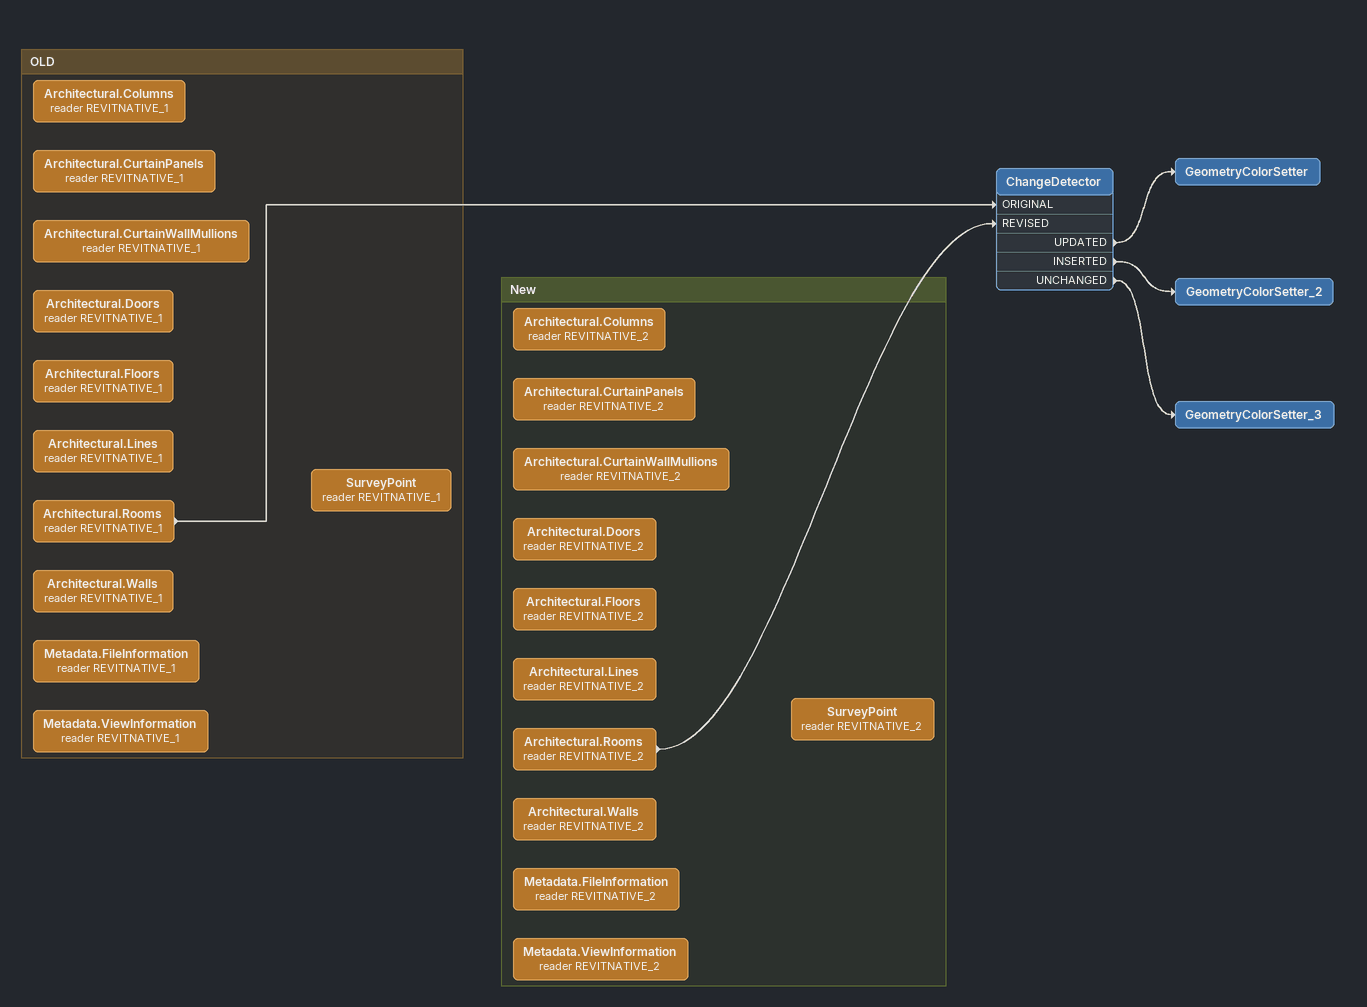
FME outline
ChangeDetector
    UPDATED -> GeometryColorSetter
    INSERTED -> GeometryColorSetter_2
    UNCHANGED -> GeometryColorSetter_3
GeometryColorSetter
GeometryColorSetter_2
GeometryColorSetter_3

Bookmark: OLD
Architectural.CurtainWallMullions (reader REVITNATIVE_1)
Architectural.Columns (reader REVITNATIVE_1)
Architectural.CurtainPanels (reader REVITNATIVE_1)
Architectural.Rooms (reader REVITNATIVE_1)
    -> ChangeDetector [ORIGINAL]
Metadata.FileInformation (reader REVITNATIVE_1)
Metadata.ViewInformation (reader REVITNATIVE_1)
Architectural.Doors (reader REVITNATIVE_1)
Architectural.Floors (reader REVITNATIVE_1)
Architectural.Lines (reader REVITNATIVE_1)
Architectural.Walls (reader REVITNATIVE_1)
SurveyPoint (reader REVITNATIVE_1)

Bookmark: New
Architectural.CurtainWallMullions (reader REVITNATIVE_2)
Architectural.Columns (reader REVITNATIVE_2)
Architectural.CurtainPanels (reader REVITNATIVE_2)
Architectural.Doors (reader REVITNATIVE_2)
Architectural.Floors (reader REVITNATIVE_2)
Architectural.Lines (reader REVITNATIVE_2)
Architectural.Rooms (reader REVITNATIVE_2)
    -> ChangeDetector [REVISED]
Architectural.Walls (reader REVITNATIVE_2)
Metadata.FileInformation (reader REVITNATIVE_2)
Metadata.ViewInformation (reader REVITNATIVE_2)
SurveyPoint (reader REVITNATIVE_2)
